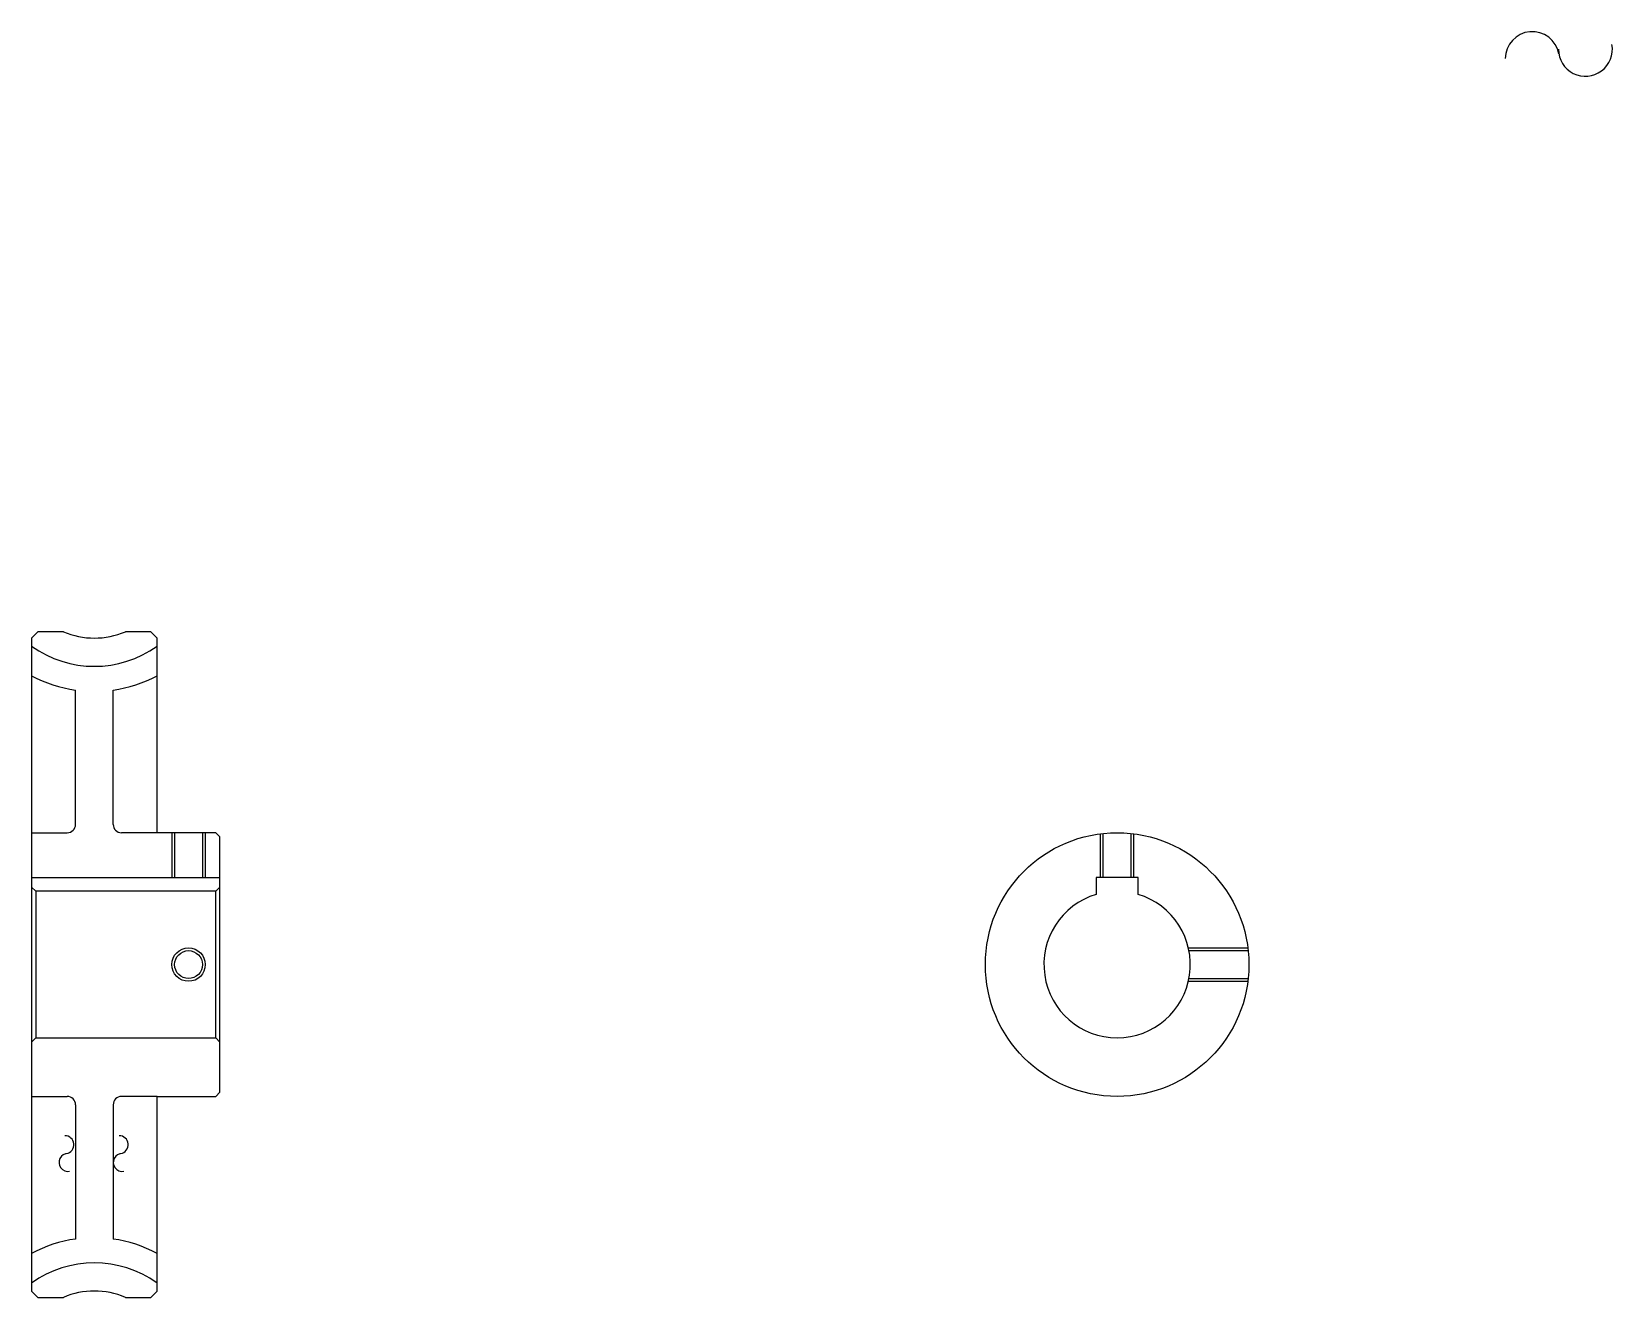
# Model space of a CAD drawing. Header units: metres. Extents: x 156 to 534, y 106 to 408.
import ezdxf

# ---------------------------------------------------------------- set-up
doc = ezdxf.new("R2010")
doc.units = ezdxf.units.M

msp = doc.modelspace()

# ---------------------------------------------------------------- linework, layer by layer
at = {"color": 4}
for p, q in [((166.989807, 218.709198), (166.989807, 250.769623)), ((175.989807, 218.709198), (175.989807, 250.769623)), ((186.489807, 216.709198), (177.989807, 216.709198)), ((156.489807, 206.009201), (201.489807, 206.009201)), ((201.489807, 203.709198), (200.489807, 202.709198)), ((156.489807, 166.709198), (157.489807, 167.709198)), ((201.489807, 166.709198), (200.489807, 167.709198)), ((166.989807, 151.709198), (166.989807, 119.648781)), ((175.989807, 151.709198), (175.989807, 119.648781)), ((186.489807, 153.709198), (177.989807, 153.709198))]:
    msp.add_line(p, q, dxfattribs=at)
for points in [[(164.090485, 264.709198), (157.989807, 264.709198), (156.489807, 263.209198), (156.489807, 166.709198)], [(178.88913, 105.709198), (184.989807, 105.709198), (186.489807, 107.209198), (186.489807, 153.709198), (200.489807, 153.709198), (201.489807, 154.709198), (201.489807, 215.709198), (200.489807, 216.709198), (186.489807, 216.709198), (186.489807, 263.209198), (184.989807, 264.709198), (178.88913, 264.709198)], [(156.489807, 216.709198), (164.989807, 216.709198)], [(189.989807, 216.709198), (189.989807, 206.009201)], [(190.66481, 216.709198), (190.66481, 206.009201)], [(197.314804, 216.709198), (197.314804, 206.009201)], [(197.989807, 216.709198), (197.989807, 206.009201)], [(411.928589, 206.009201), (411.928589, 216.454193)], [(412.603577, 206.009201), (412.603577, 216.533218)], [(419.253601, 206.009201), (419.253601, 216.533218)], [(419.928589, 206.009201), (419.928589, 216.454193)], [(420.928589, 201.979706), (420.928589, 206.009201), (410.928589, 206.009201), (410.928589, 201.979706)], [(156.489807, 203.709198), (157.489807, 202.709198), (157.489807, 167.709198), (200.489807, 167.709198), (200.489807, 202.709198), (157.489807, 202.709198)], [(432.965302, 189.209198), (447.173584, 189.209198)], [(433.109802, 188.534195), (447.252625, 188.534195)], [(433.109802, 181.884201), (447.252625, 181.884201)], [(432.965302, 181.209198), (447.173584, 181.209198)], [(156.489807, 166.709198), (156.489807, 107.209198), (157.989807, 105.709198), (164.090485, 105.709198)], [(156.489807, 153.709198), (164.989807, 153.709198)]]:
    msp.add_lwpolyline(points, dxfattribs=at)
for centre, radius in [((415.928589, 185.209198), 31.5), ((193.989807, 185.209198), 3.325)]:
    msp.add_circle(centre, radius, dxfattribs=at)
at = {"color": 7}
msp.add_circle((193.989807, 185.209198), 4, dxfattribs=at)
for centre, radius, start, end in [((515.148987, 401.632324), 6.446939, 10, 180), ((527.846985, 403.871338), 6.446939, 180, 10), ((164.445618, 142.185211), 2.14898, 280, 90), ((177.412964, 142.185211), 2.14898, 280, 90), ((165.191956, 137.952545), 2.14898, 90, 280), ((178.159302, 137.952545), 2.14898, 90, 280)]:
    msp.add_arc(centre, radius, start, end, dxfattribs=at)
at = {"color": 4}
for centre, radius, start, end in [((171.489807, 282.209198), 19, 247.08045793, 292.91954207), ((171.489807, 282.209198), 25.75, 234.37171164, 305.62828836), ((171.489807, 282.209198), 31.76, 241.82140999, 261.85448381), ((171.489807, 282.209198), 31.76, 278.14551619, 298.17859001), ((164.989807, 218.709198), 2, 270, 0), ((177.989807, 218.709198), 2, 180, 270), ((177.989807, 218.709198), 2, 180, 270), ((415.928589, 185.209198), 17.5, 106.60154993, 73.39845007), ((164.989807, 151.709198), 2, 0, 90), ((177.989807, 151.709198), 2, 90, 180), ((177.989807, 151.709198), 2, 90, 180), ((171.489807, 88.209198), 31.76, 98.14551619, 118.17859001), ((171.489807, 88.209198), 31.76, 61.82140999, 81.85448381), ((171.489807, 88.209198), 25.75, 54.37171164, 125.62828836), ((171.489807, 88.209198), 19, 67.08045793, 112.91954207)]:
    msp.add_arc(centre, radius, start, end, dxfattribs=at)

doc.saveas('drawing.dxf')
